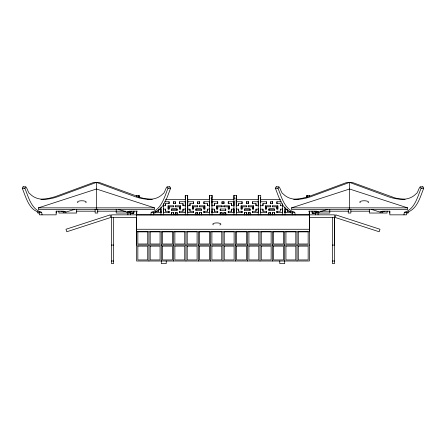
<?xml version="1.0" encoding="UTF-8"?>
<svg xmlns="http://www.w3.org/2000/svg" width="446" height="446" viewBox="0 0 446 446"><rect width="100%" height="100%" fill="white"/><g stroke="black" fill="none" stroke-linecap="round" stroke-linejoin="round"><path stroke-width="0.67" d="M113.585 217.436L113.585 263.597L111.461 263.597L111.461 214.844L136.615 214.844L136.615 211.092M136.615 214.844L136.615 261.01L309.385 261.01L309.368 214.927L136.599 214.927M136.643 214.844L136.643 211.454M136.643 196.63L136.643 195.337M139.074 197.277L139.074 195.337L136.604 195.337L136.604 196.636M148.958 261.01L148.958 231.942M158.704 211.259L158.704 209.681L158.67 211.265L155.938 211.265M160.973 214.844L160.973 206.977M161.296 231.942L161.296 263.597L166.23 263.597L166.23 261.01M163.403 214.844L163.387 203.794M163.37 212.658L169.084 212.658L169.084 211.259L165.633 211.265L165.672 209.152L163.37 209.157M163.37 205.718L165.672 205.718L165.672 203.627L169.084 203.627L169.084 201.754L164.63 201.754M168.17 209.079L168.17 205.812L173.399 205.812L173.399 206.816L169.051 206.821L169.051 209.079L168.136 209.079L168.136 205.812M169.084 209.079L169.084 206.816M171.587 212.513L171.582 214.844L171.548 212.513L173.399 212.513L173.399 214.844L173.366 212.513M171.587 210.328L171.587 209.001L177.118 209.001L177.118 210.328L171.548 210.334L171.548 209.001L177.084 209.001L177.084 210.334M173.399 203.627L173.399 201.754L175.306 201.754L175.306 203.627L173.366 203.627L173.366 201.754M173.639 261.01L173.639 231.942M175.3 214.844L175.3 212.513M175.306 206.816L175.306 205.812M177.118 214.844L177.118 212.513L175.267 212.513L175.267 214.844M185.302 212.658L179.582 212.658L179.621 211.259L183.033 211.259L183.033 209.152L185.302 209.157M179.621 209.079L179.621 206.816L175.267 206.821L175.267 205.812L180.535 205.812L180.535 209.079L179.582 209.079L179.582 206.821M185.302 205.718L182.994 205.718L183.033 203.627L179.582 203.627L179.621 201.754L185.302 201.754M185.302 214.844L185.302 198.576M185.302 197.929L185.302 195.337M185.976 261.01L185.976 231.942M187.733 214.844L187.733 198.576L187.454 198.576L187.733 195.337L185.263 195.337L185.263 197.929L185.542 197.929L185.263 199.518M187.694 212.658L193.413 212.658L193.413 211.259L189.963 211.259L190.002 209.152L187.694 209.157M187.694 205.718L190.002 205.718L190.002 203.627L193.413 203.627L193.413 201.754L187.694 201.754M192.499 209.079L192.499 205.812L197.729 205.812L197.729 206.816L193.374 206.816L193.374 209.079L192.46 209.079L192.46 205.812M193.413 209.079L193.413 206.816M195.911 212.513L195.911 214.844L195.878 212.513L197.729 212.513L197.729 214.844L197.695 212.513M195.878 210.328L195.878 209.001L201.447 209.001L201.447 210.328L195.878 210.328L195.911 209.001L201.414 209.001L201.414 210.328M197.729 203.627L197.729 201.754L199.63 201.754L199.63 203.627L197.695 203.627L197.695 201.754M198.319 261.01L198.319 231.942M199.63 214.844L199.63 212.513M199.63 206.816L199.63 205.812M201.447 214.844L201.447 212.513L199.596 212.513L199.596 214.844M203.95 212.658L203.95 211.259M203.95 209.079L203.95 206.816L199.596 206.816L199.596 205.812L204.865 205.812L204.865 209.079L203.911 209.079L203.911 206.816M203.95 203.627L203.95 201.754M207.362 209.152L207.362 211.259L203.911 211.259L203.911 212.658L209.631 212.658M207.362 205.718L207.362 203.627L203.911 203.627L203.911 201.754L209.631 201.754M209.631 214.844L209.592 195.337L212.062 195.337L212.062 197.929L211.783 197.929L212.062 214.844M209.631 197.929L209.631 195.337M210.657 261.01L210.657 231.942M211.817 198.576L211.817 197.929M214.331 211.259L214.331 209.152L212.023 209.157M214.331 203.627L214.331 205.718L212.023 205.718M217.743 206.816L217.743 209.079L216.789 209.079L216.828 205.812L222.058 205.812L222.058 206.816L217.704 206.816L217.704 209.079M220.24 212.513L220.24 214.844L220.207 212.513L222.058 212.513L222.058 214.844L222.024 212.513M220.24 210.328L220.24 209.001L225.776 209.001L225.776 210.328L220.207 210.328L220.207 209.001M222.058 203.627L222.058 201.754L223.959 201.754L223.959 203.627L222.019 203.627L222.019 201.754M223 261.01L223 231.942M223.959 214.844L223.959 212.513M223.959 206.816L223.959 205.812M225.776 214.844L225.776 212.513L223.925 212.513L223.925 214.844M228.274 212.658L228.274 211.259M228.274 209.079L228.274 206.816L223.925 206.816L223.925 205.812L229.188 205.812L229.188 209.079L228.24 209.079L228.24 206.816M228.274 203.627L228.274 201.754M231.691 209.152L231.691 211.259L228.24 211.259L228.24 212.658L233.955 212.658M231.691 205.718L231.691 203.627L228.24 203.627L228.24 201.754L233.955 201.754M233.955 214.844L233.921 195.337L236.391 195.337L236.391 197.929L236.107 197.929L236.391 214.844M233.96 197.929L233.96 195.337M235.343 261.01L235.343 231.942M236.146 198.576L236.146 197.929M238.655 211.259L238.655 209.152L236.352 209.157M238.655 203.627L238.655 205.718L236.352 205.718M241.158 209.079L241.158 205.812M242.072 206.816L242.072 209.079L241.119 209.079L241.119 205.812L246.387 205.812L246.387 206.816L242.033 206.816L242.033 209.079M244.57 214.844L244.57 212.513M244.57 210.328L244.57 209.001L250.106 209.001L250.106 210.328L244.536 210.328L244.536 209.001L250.067 209.001L250.067 210.328M246.387 214.844L246.387 212.513L244.536 212.513L244.536 214.844M246.387 203.627L246.387 201.754M247.681 261.01L247.681 231.942M248.288 214.844L248.288 212.513M248.288 206.816L248.288 205.812M250.106 214.844L250.106 212.513L248.255 212.513L248.255 214.844M252.603 212.658L252.603 211.259M252.603 209.079L252.603 206.816L248.249 206.816L248.249 205.812L253.518 205.812L253.518 209.079L252.57 209.079L252.57 206.816M252.603 203.627L252.603 201.754M256.021 209.152L256.021 211.259L252.57 211.259L252.57 212.658L258.284 212.658M256.021 205.718L256.021 203.627L252.57 203.627L252.57 201.754L258.284 201.754M258.284 214.844L258.251 195.337L260.72 195.337L260.72 197.929L260.436 197.929L260.72 214.844M258.284 197.929L258.284 195.337M260.024 261.01L260.024 231.942M260.475 198.576L260.475 197.929M262.984 211.265L262.984 209.157L260.681 209.157M262.984 203.627L262.984 205.718L260.681 205.718M265.487 209.079L265.487 205.812M266.401 206.821L266.401 209.079L265.448 209.079L265.448 205.812L270.716 205.812L270.716 206.821L266.362 206.816L266.362 209.079M268.899 214.844L268.899 212.513M268.899 210.334L268.899 209.001L274.435 209.001L274.435 210.334L268.86 210.328L268.86 209.001L274.396 209.001L274.396 210.328M270.716 214.844L270.716 212.513L268.86 212.513L268.866 214.844M270.716 203.627L270.716 201.754M272.361 261.01L272.361 231.942M272.618 214.844L272.618 212.513M272.618 206.821L272.618 205.812M274.435 212.513L274.435 214.844L274.396 212.513L272.578 212.513L272.578 214.844M276.933 212.658L276.933 211.265M276.933 209.079L276.933 206.821L272.578 206.816L272.578 205.812L277.847 205.812L277.847 209.079L276.899 209.079L276.899 206.816M276.933 203.627L276.933 201.754M279.77 261.01L279.77 263.597L284.704 263.597L284.704 231.942M280.35 209.157L280.35 211.265L276.899 211.259L276.899 212.658L282.613 212.658M280.35 205.718L280.35 203.627L276.899 203.627L276.899 201.754L281.354 201.754M282.613 214.844L282.613 203.8L282.58 206.03M285.05 214.844L285.027 206.977M287.313 211.265L287.313 209.681M297.042 261.01L297.042 231.942M306.943 197.283L306.943 195.337M309.373 214.844L309.373 211.454L309.351 217.436L334.539 217.436L334.539 263.597L332.415 263.597L332.415 217.436M309.379 195.337L309.379 196.636L309.34 195.337L306.904 195.337L306.904 197.277M315.484 214.844L315.484 212.809M318.07 214.844L318.07 212.809M187.733 199.518L187.733 212.586M212.045 202.439L212.023 198.576M236.374 202.439L236.352 198.576M260.704 202.439L260.72 199.518L280.562 199.524M160.934 212.586L160.95 210.913M185.263 212.586L185.28 210.913M209.592 212.586L209.609 210.913M233.921 212.586L233.938 208.873M258.251 212.586L258.267 210.913M282.58 212.586L282.597 210.913M150.854 214.844L151.2 212.307C161.458 209.508 164.379 197.132 167.93 188.474A1.31 0.925 -90 0 0 167.908 187.526C166.046 184.772 164.959 193.798 162.712 194.021C155.609 201.447 144.058 199.713 135.294 196.736L96.448 182.403L57.601 196.736C48.831 199.713 37.28 201.447 30.177 194.021C27.936 193.798 26.844 184.772 24.987 187.526A1.31 0.925 -90 0 0 24.965 188.474C28.511 197.132 31.432 209.508 41.695 212.307L42.041 214.844M153.469 214.844L153.814 212.307C164.072 209.508 166.994 197.132 170.545 188.474A1.31 0.925 -90 0 0 170.523 187.526L169.854 186.807L167.027 186.818M403.959 214.844L404.305 212.307C414.568 209.508 417.489 197.132 421.035 188.474A1.31 0.925 -90 0 0 421.013 187.526C419.156 184.772 418.064 193.798 415.823 194.021C408.72 201.447 397.169 199.713 388.399 196.736L349.553 182.403L310.706 196.736C301.942 199.713 290.391 201.447 283.288 194.021C281.041 193.798 279.949 184.772 278.092 187.526A1.31 0.925 -90 0 0 278.07 188.474C281.621 197.132 284.542 209.508 294.8 212.307L295.146 214.844M420.138 186.818L422.964 186.807L423.633 187.526A1.31 0.925 -90 0 1 423.65 188.474C420.104 197.132 417.183 209.508 406.919 212.307L406.574 214.844L389.843 214.844L389.843 211.192L382.517 211.192L379.947 212.051L371.356 209.386M156.072 211.326L155.074 213.037L153.708 213.037M408.848 211.895L408.185 213.037L406.819 213.037M169.385 187.158L169.642 186.818M422.496 187.158L422.752 186.818M118.251 209.386L126.842 212.051L129.407 211.192L137.351 211.192M126.842 212.051L129.457 212.051L132.022 211.192M379.947 212.051L382.562 212.051L385.132 211.192M38.434 207.853L96.448 189.009L154.455 207.853L154.455 209.614L38.434 209.614L38.434 207.853L154.455 207.853M291.545 207.853L349.553 189.009L407.566 207.853L407.566 209.614L291.545 209.614L291.545 207.853L407.566 207.853M60.868 211.192L63.438 212.051L64.759 211.638M63.438 212.051L66.053 212.051L74.644 209.386M312.323 211.337L312.323 213.355L313.627 212.954M313.978 211.192L316.543 212.051L317.864 211.638M316.242 212.954L312.323 213.355M316.543 212.051L319.158 212.051L327.749 209.386M40.915 199.312L47.41 198.721L54.986 196.736L93.833 182.403L99.062 182.403L141.834 197.912L145.485 198.721L151.98 199.312M294.02 199.312L300.515 198.721L308.091 196.736L346.938 182.403L352.167 182.403L394.939 197.912L398.59 198.721L405.085 199.312M41.695 212.307C29.592 212.474 26.058 197.411 22.35 188.474A1.31 0.925 90 0 1 22.367 187.526L23.036 186.807L25.862 186.818M294.8 212.307C282.697 212.474 279.163 197.411 275.455 188.474A1.31 0.925 -90 0 1 275.477 187.526L276.146 186.807L278.973 186.818M22.35 188.474L24.965 188.474M167.93 188.474L170.545 188.474M275.455 188.474L278.07 188.474M421.035 188.474L423.65 188.474M147.972 199.518L152.075 199.518M165.455 199.518L185.302 199.518M212.023 199.518L233.96 199.518L233.921 198.576M236.352 199.518L258.284 199.518L258.251 198.576M293.903 199.518L298.012 199.518M212.023 201.754L217.743 201.754L217.743 203.627L214.292 203.627L214.292 205.718M236.352 201.754L242.072 201.754L242.072 203.627L238.621 203.627L238.621 205.718M260.681 201.754L266.401 201.754L266.401 203.627L262.95 203.627L262.95 205.718M209.631 205.718L207.323 205.718L207.323 203.627M233.955 205.718L231.652 205.718L231.652 203.627M258.284 205.718L255.982 205.718L255.982 203.627M280.311 205.718L282.613 205.718M159.233 209.157L160.973 209.157M209.631 209.157L207.323 209.152L207.323 211.259M233.955 209.157L231.652 209.152L231.652 211.259M258.284 209.157L255.982 209.152L255.982 211.259M280.311 209.152L282.613 209.157M285.011 209.157L286.75 209.157M76.327 211.192L95.059 211.192M97.139 211.192L125.582 211.192M308.649 211.192L316.593 211.192L319.158 212.051M320.418 211.192L348.861 211.192M350.941 211.192L369.673 211.192M290.045 211.265L287.28 211.259L287.28 209.681M151.2 212.307L153.814 212.307M404.305 212.307L406.919 212.307M155.253 212.658L160.973 212.658M212.023 212.658L217.743 212.658L217.743 211.259L214.292 211.259L214.292 209.152M236.352 212.658L242.072 212.658L242.072 211.259L238.621 211.259L238.621 209.152M260.681 212.658L266.401 212.658L266.401 211.265L262.95 211.259L262.95 209.152M285.011 212.658L290.731 212.658M39.181 213.037L37.815 213.037L37.152 211.895M292.292 213.037L290.926 213.037L289.928 211.326M133.677 211.337L133.677 213.355L129.758 212.954M111.461 217.436L136.615 217.436L136.615 245.066L309.385 245.066M136.599 229.261L309.368 229.261M136.599 231.758L309.368 231.758M111.461 245.066L113.585 245.066M332.415 245.066L334.539 245.066L334.539 214.844L136.732 214.844L136.732 211.192M111.461 261.01L113.585 261.01M332.415 261.01L334.539 261.01M381.241 211.638L382.562 212.051M128.136 211.638L129.457 212.051M132.373 212.954L133.677 213.355M66.053 212.051L63.483 211.192L56.157 211.192L56.157 214.844L39.426 214.844L39.081 212.307M276.358 186.818L276.615 187.158M23.248 186.818L23.504 187.158M292.186 212.307L292.531 214.844M285.027 210.913L285.05 212.586M260.698 210.913L260.72 212.586M236.374 210.913L236.391 212.586M212.045 210.913L212.062 212.586M163.387 210.913L163.403 212.586M258.267 202.439L258.262 201.269L258.251 206.03M209.609 202.439L209.603 201.269L209.592 206.03M185.274 201.274L185.28 202.439M389.726 211.092L389.726 213.037M387.078 211.092L387.078 213.037L369.31 213.037L369.31 209.559M350.851 209.152L350.851 213.037L348.259 213.037L348.259 209.152M349.553 182.403L349.553 209.614M329.795 209.559L329.795 213.037L312.027 213.037L312.027 211.092M309.385 211.092L309.385 213.037M309.385 217.425L309.385 231.758M309.268 211.192L309.268 214.844M285.011 208.745L285.011 212.809M282.58 208.745L282.58 212.809M277.813 205.812L277.813 209.079M272.578 201.754L272.578 203.627M270.677 205.812L270.677 206.816M270.677 212.513L270.677 214.844M266.362 201.754L266.362 203.627M266.362 211.259L266.362 212.658M258.49 197.929L258.49 198.576M258.251 208.745L258.251 212.809M253.484 205.812L253.484 209.079M250.067 212.513L250.067 214.844M248.249 201.754L248.249 203.627M246.348 205.812L246.348 206.816M246.348 212.513L246.348 214.844M242.033 201.754L242.033 203.627M242.033 211.259L242.033 212.658M236.352 195.337L236.352 197.929M236.352 201.285L236.352 206.03M236.352 208.745L236.352 212.809M234.161 197.929L234.161 198.576M233.938 205.149L233.933 201.269L233.921 206.03M233.921 208.745L233.921 212.809M229.155 205.812L229.155 209.079M225.737 209.001L225.737 210.328M225.743 212.513L225.743 214.844M223.925 201.754L223.925 203.627M222.024 205.812L222.024 206.816M217.704 201.754L217.704 203.627M217.704 211.259L217.704 212.658M216.789 205.812L216.789 209.079M212.023 195.337L212.023 197.929M212.023 201.285L212.023 206.03M212.023 208.745L212.023 212.809M209.837 197.929L209.837 198.576M209.592 198.576L209.592 199.518L187.694 199.518L187.694 198.576M209.592 208.745L209.592 212.809M204.825 205.812L204.825 209.079M201.414 212.513L201.414 214.844M199.596 201.754L199.596 203.627M197.695 205.812L197.695 206.816M193.374 201.754L193.374 203.627M193.374 211.259L193.374 212.658M189.963 203.627L189.963 205.718M189.963 209.152L189.963 211.259M187.694 195.337L187.694 197.929M187.694 201.285L187.694 206.03M187.694 208.745L187.694 212.809M187.454 197.929L187.454 198.576M185.508 197.929L185.508 198.576M185.263 201.285L185.263 206.03M185.263 208.745L185.263 212.809M182.994 203.627L182.994 205.718M182.994 209.157L182.994 211.265M180.496 205.812L180.496 209.079M179.582 201.754L179.582 203.627M179.582 211.265L179.582 212.658M177.084 212.513L177.084 214.844M175.267 201.754L175.267 203.627M173.366 205.812L173.366 206.821M169.051 201.754L169.051 203.627M169.051 211.265L169.051 212.658M165.633 203.627L165.633 205.718M165.633 209.157L165.633 211.265M163.37 203.8L163.37 206.03M163.37 208.745L163.37 212.809M160.934 208.745L160.934 212.814M139.041 195.337L139.041 197.283M133.973 211.092L133.973 213.037L116.205 213.037L116.205 209.559M130.5 212.809L130.5 214.844M127.907 212.809L127.907 214.844M97.741 209.152L97.741 213.037L95.149 213.037L95.149 209.152M96.448 182.403L96.448 209.614M76.69 209.559L76.69 213.037L58.922 213.037L58.922 211.092M56.274 211.092L56.274 213.037M77.955 202.757A4.404 1.36 0 0 1 81.841 200.756A4.404 1.36 0 0 1 85.721 202.757M213.394 224.823A4.047 1.249 0 0 1 214.398 223.167A4.047 1.249 0 0 1 219.822 223.318A4.047 1.249 0 0 1 219.845 225.001M360.279 202.757A4.404 1.36 0 0 1 364.159 200.756A4.404 1.36 0 0 1 368.045 202.757M137.847 246.131L137.847 259.946L147.726 259.946L147.726 246.131L137.847 246.131M137.847 231.781L137.847 244.007L147.726 244.007L147.726 231.781L137.847 231.781M150.185 246.131L150.185 259.946L160.064 259.946L160.064 246.131L150.185 246.131M150.185 231.781L150.185 244.007L160.064 244.007L160.064 231.781L150.185 231.781M162.528 246.131L162.528 259.946L172.407 259.946L172.407 246.131L162.528 246.131M162.528 231.781L162.528 244.007L172.407 244.007L172.407 231.781L162.528 231.781M174.865 246.131L174.865 259.946L184.744 259.946L184.744 246.131L174.865 246.131M174.865 231.781L174.865 244.007L184.744 244.007L184.744 231.781L174.865 231.781M187.209 246.131L187.209 259.946L197.087 259.946L197.087 246.131L187.209 246.131M187.209 231.781L187.209 244.007L197.087 244.007L197.087 231.781L187.209 231.781M199.552 246.131L199.552 259.946L209.43 259.946L209.43 246.131L199.552 246.131M199.552 231.781L199.552 244.007L209.43 244.007L209.43 231.781L199.552 231.781M211.889 246.131L211.889 259.946L221.768 259.946L221.768 246.131L211.889 246.131M211.889 231.781L211.889 244.007L221.768 244.007L221.768 231.781L211.889 231.781M224.232 246.131L224.232 259.946L234.111 259.946L234.111 246.131L224.232 246.131M224.232 231.781L224.232 244.007L234.111 244.007L234.111 231.781L224.232 231.781M236.57 246.131L236.57 259.946L246.448 259.946L246.448 246.131L236.57 246.131M236.57 231.781L236.57 244.007L246.448 244.007L246.448 231.781L236.57 231.781M248.288 201.754L248.288 203.627L246.348 203.627L246.348 201.754L248.288 201.754M248.913 246.131L248.913 259.946L258.791 259.946L258.791 246.131L248.913 246.131M248.913 231.781L248.913 244.007L258.791 244.007L258.791 231.781L248.913 231.781M261.256 246.131L261.256 259.946L271.135 259.946L271.135 246.131L261.256 246.131M261.256 231.781L261.256 244.007L271.135 244.007L271.135 231.781L261.256 231.781M272.618 201.754L272.618 203.627L270.677 203.627L270.677 201.754L272.618 201.754M273.593 246.131L273.593 259.946L283.472 259.946L283.472 246.131L273.593 246.131M273.593 231.781L273.593 244.007L283.472 244.007L283.472 231.781L273.593 231.781M285.936 246.131L285.936 259.946L295.815 259.946L295.815 246.131L285.936 246.131M285.936 231.781L285.936 244.007L295.815 244.007L295.815 231.781L285.936 231.781M298.274 246.131L298.274 259.946L308.153 259.946L308.153 246.131L298.274 246.131M298.274 231.781L298.274 244.007L308.153 244.007L308.153 231.781L298.274 231.781M335.883 214.927L335.074 217.425L379.184 231.758L379.992 229.261L335.883 214.927M110.101 214.927L65.986 229.261L66.8 231.758L110.909 217.425L110.101 214.927"/></g></svg>
